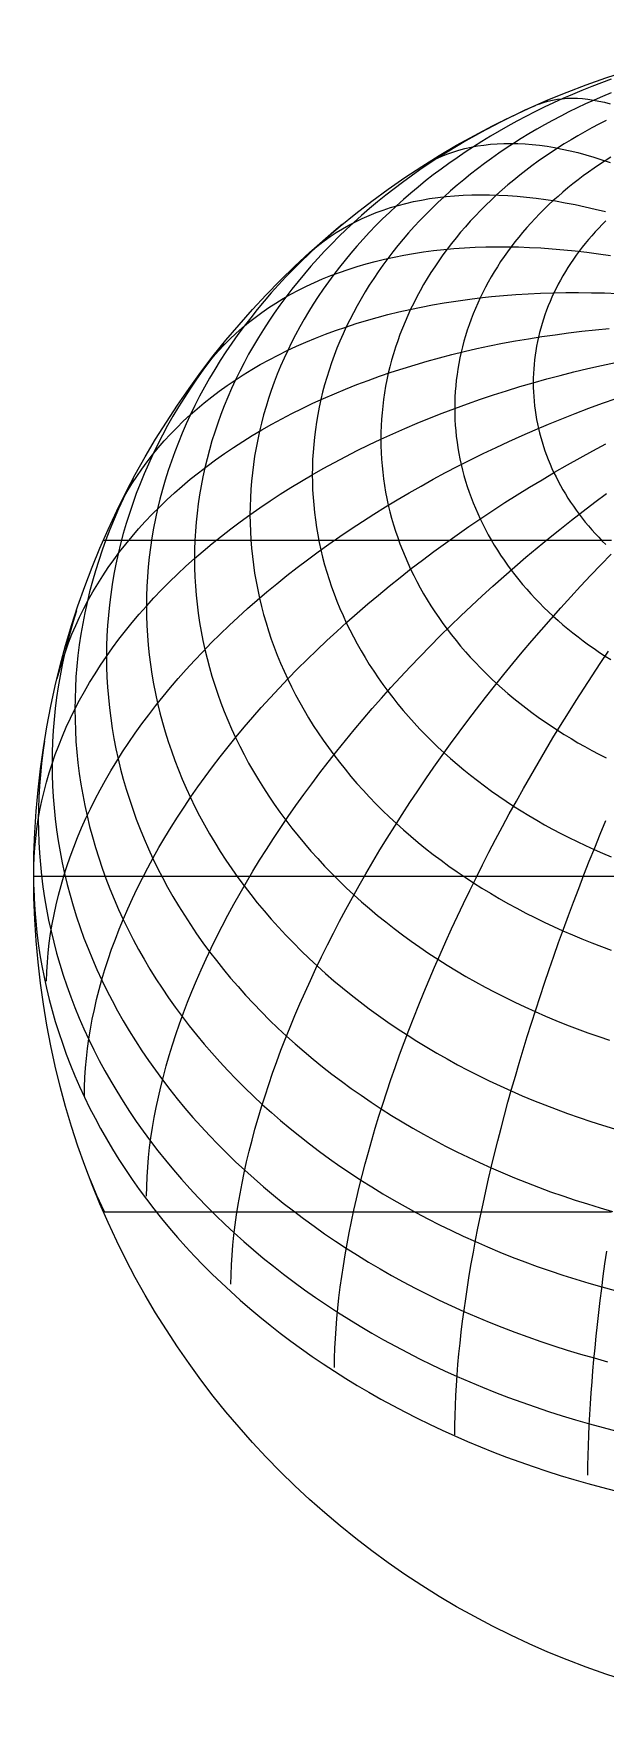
# Model space of a CAD drawing. Header units: millimetres. Extents: x -85 to 85, y -85 to 85.
# Drawn here: x -85 to -27.3, y -85 to 85 of the extents above; entities that cross this region are included whole.
import ezdxf

# ---------------------------------------------------------------- set-up
doc = ezdxf.new("R2010")
doc.units = ezdxf.units.MM
for name, color, linetype in [('CUT_OUTER', 1, 'Continuous'), ('ENGRAVE', 7, 'Continuous'), ('ENGRAVE_FINE', 8, 'Continuous')]:
    doc.layers.add(name, color=color, linetype=linetype)

msp = doc.modelspace()

# ---------------------------------------------------------------- linework, layer by layer
at = {"layer": 'CUT_OUTER'}
msp.add_circle((0, 0), 85, dxfattribs=at)
at = {"layer": 'ENGRAVE'}
for points in [[(-84.9871, 0), (-84.9482, 0), (-84.8835, 0), (-84.7929, 0), (-84.6765, 0), (-84.5344, 0), (-84.3664, 0), (-84.1728, 0), (-83.9535, 0), (-83.7087, 0), (-83.4383, 0), (-83.1425, 0), (-82.8215, 0), (-82.4751, 0), (-82.1037, 0), (-81.7072, 0), (-81.2859, 0), (-80.8398, 0), (-80.3691, 0), (-79.8739, 0), (-79.3543, 0), (-78.8106, 0), (-78.2429, 0), (-77.6514, 0), (-77.0362, 0), (-76.3975, 0), (-75.7356, 0), (-75.0505, 0), (-74.3427, 0), (-73.6122, 0), (-72.8592, 0), (-72.0841, 0), (-71.287, 0), (-70.4682, 0), (-69.6279, 0), (-68.7664, 0), (-67.884, 0), (-66.9809, 0), (-66.0574, 0), (-65.1138, 0), (-64.1503, 0), (-63.1673, 0), (-62.1651, 0), (-61.1439, 0), (-60.1041, 0), (-59.046, 0), (-57.9699, 0), (-56.8761, 0), (-55.765, 0), (-54.6369, 0), (-53.4922, 0), (-52.3312, 0), (-51.1543, 0), (-49.9617, 0), (-48.754, 0), (-47.5314, 0), (-46.2943, 0), (-45.0431, 0), (-43.7782, 0), (-42.5, 0), (-41.2088, 0), (-39.9051, 0), (-38.5892, 0), (-37.2615, 0), (-35.9226, 0), (-34.5726, 0), (-33.2121, 0), (-31.8416, 0), (-30.4613, 0), (-29.0717, 0), (-27.6733, 0), (-26.2664, 0)], [(-84.9871, -1.1386), (-84.9482, -2.2769), (-84.8835, -3.4144), (-84.7929, -4.551), (-84.6765, -5.6861), (-84.5344, -6.8195), (-84.3664, -7.9508), (-84.1728, -9.0798), (-83.9535, -10.2059), (-83.7087, -11.3289), (-83.4383, -12.4485), (-83.1425, -13.5643), (-82.8215, -14.676), (-82.4751, -15.7832), (-82.1037, -16.8855), (-81.7072, -17.9828), (-81.2859, -19.0745), (-80.8398, -20.1605), (-80.3691, -21.2403), (-79.8739, -22.3136), (-79.3543, -23.3802), (-78.8106, -24.4396), (-78.2429, -25.4916), (-77.6514, -26.5358), (-77.0362, -27.5719), (-76.3975, -28.5997), (-75.7356, -29.6187), (-75.0505, -30.6287), (-74.3427, -31.6293), (-73.6122, -32.6204), (-72.8592, -33.6015), (-72.0841, -34.5723), (-71.287, -35.5327), (-70.4682, -36.4822), (-69.6279, -37.4206), (-68.7664, -38.3475), (-67.884, -39.2629), (-66.9809, -40.1662), (-66.0574, -41.0573), (-65.1138, -41.9359), (-64.1503, -42.8018), (-63.1673, -43.6546), (-62.1651, -44.4941), (-61.1439, -45.32), (-60.1041, -46.1322), (-59.046, -46.9303), (-57.9699, -47.7141), (-56.8761, -48.4833), (-55.765, -49.2378), (-54.6369, -49.9773), (-53.4922, -50.7016), (-52.3312, -51.4104), (-51.1543, -52.1036), (-49.9617, -52.7809), (-48.754, -53.4421), (-47.5314, -54.087), (-46.2943, -54.7155), (-45.0431, -55.3273), (-43.7782, -55.9222), (-42.5, -56.5001), (-41.2088, -57.0608), (-39.9051, -57.6042), (-38.5892, -58.1299), (-37.2615, -58.638), (-35.9226, -59.1282), (-34.5726, -59.6004), (-33.2121, -60.0544), (-31.8416, -60.4902), (-30.4613, -60.9075), (-29.0717, -61.3062), (-27.6733, -61.6863), (-26.2664, -62.0476)]]:
    msp.add_lwpolyline(points, dxfattribs=at)
at = {"layer": 'ENGRAVE_FINE'}
for points in [[(-26.6957, 80.3986), (-27.6907, 80.0343), (-28.6774, 79.6567), (-29.6553, 79.266), (-30.6241, 78.8622), (-31.5837, 78.4456), (-32.5336, 78.0161), (-33.4736, 77.574), (-34.4034, 77.1193), (-35.3227, 76.6523), (-36.2313, 76.173), (-37.1288, 75.6816), (-38.015, 75.1783), (-38.8897, 74.6631), (-39.7525, 74.1364), (-40.6032, 73.5981), (-41.4415, 73.0486), (-42.2672, 72.4879), (-43.08, 71.9162), (-43.8797, 71.3337), (-44.666, 70.7407), (-45.4388, 70.1371), (-46.1976, 69.5233), (-46.9425, 68.8994), (-47.673, 68.2657), (-48.389, 67.6222), (-49.0902, 66.9693), (-49.7765, 66.3071), (-50.4477, 65.6358), (-51.1034, 64.9555), (-51.7436, 64.2667), (-52.3681, 63.5693), (-52.9766, 62.8637), (-53.5689, 62.15), (-54.145, 61.4285), (-54.7045, 60.6994), (-55.2474, 59.9629), (-55.7734, 59.2193), (-56.2825, 58.4687), (-56.7744, 57.7115), (-57.249, 56.9477), (-57.7062, 56.1777), (-58.1458, 55.4017), (-58.5677, 54.6199), (-58.9718, 53.8326), (-59.3579, 53.04), (-59.7259, 52.2424), (-60.0757, 51.4399), (-60.4072, 50.6329), (-60.7203, 49.8216), (-61.0149, 49.0062), (-61.291, 48.1869), (-61.5483, 47.3641), (-61.787, 46.538), (-62.0067, 45.7088), (-62.2077, 44.8768), (-62.3896, 44.0422), (-62.5526, 43.2053), (-62.6965, 42.3664), (-62.8213, 41.5257), (-62.9269, 40.6834), (-63.0134, 39.8398), (-63.0807, 38.9952), (-63.1288, 38.1498), (-63.1577, 37.3039), (-63.1673, 36.4578), (-63.1577, 35.6116), (-63.1288, 34.7657), (-63.0807, 33.9203), (-63.0134, 33.0757), (-62.9269, 32.2322), (-62.8213, 31.3899), (-62.6965, 30.5491), (-62.5526, 29.7102), (-62.3896, 28.8733), (-62.2077, 28.0387), (-62.0067, 27.2067), (-61.787, 26.3775), (-61.5483, 25.5514), (-61.291, 24.7286), (-61.0149, 23.9094), (-60.7203, 23.0939), (-60.4072, 22.2826), (-60.0757, 21.4756), (-59.7259, 20.6731), (-59.3579, 19.8755), (-58.9718, 19.0829), (-58.5677, 18.2956), (-58.1458, 17.5138), (-57.7062, 16.7378), (-57.249, 15.9678), (-56.7744, 15.2041), (-56.2825, 14.4468), (-55.7734, 13.6962), (-55.2474, 12.9526), (-54.7045, 12.2161), (-54.145, 11.487), (-53.5689, 10.7655), (-52.9766, 10.0519), (-52.3681, 9.3462), (-51.7436, 8.6489), (-51.1034, 7.96), (-50.4477, 7.2798), (-49.7765, 6.6084), (-49.0902, 5.9462), (-48.389, 5.2933), (-47.673, 4.6498), (-46.9425, 4.0161), (-46.1976, 3.3922), (-45.4388, 2.7784), (-44.666, 2.1749), (-43.8797, 1.5818), (-43.08, 0.9993), (-42.2672, 0.4276), (-41.4415, -0.1331), (-40.6032, -0.6826), (-39.7525, -1.2209), (-38.8897, -1.7476), (-38.015, -2.2627), (-37.1288, -2.7661), (-36.2313, -3.2575), (-35.3227, -3.7367), (-34.4034, -4.2038), (-33.4736, -4.6584), (-32.5336, -5.1006), (-31.5837, -5.53), (-30.6241, -5.9467), (-29.6553, -6.3505), (-28.6774, -6.7412), (-27.6907, -7.1188), (-26.6957, -7.4831)], [(-26.7017, 79.0352), (-27.5741, 78.6716), (-28.4381, 78.2964), (-29.2934, 77.9097), (-30.1397, 77.5116), (-30.9769, 77.1023), (-31.8047, 76.6817), (-32.6228, 76.2502), (-33.4309, 75.8077), (-34.2289, 75.3545), (-35.0164, 74.8907), (-35.7933, 74.4164), (-36.5593, 73.9318), (-37.3141, 73.437), (-38.0575, 72.9321), (-38.7894, 72.4174), (-39.5095, 71.8929), (-40.2175, 71.3589), (-40.9132, 70.8155), (-41.5965, 70.2628), (-42.2672, 69.7011), (-42.9249, 69.1304), (-43.5696, 68.5511), (-44.201, 67.9632), (-44.819, 67.3669), (-45.4233, 66.7624), (-46.0137, 66.15), (-46.5902, 65.5297), (-47.1524, 64.9018), (-47.7003, 64.2664), (-48.2337, 63.6239), (-48.7523, 62.9742), (-49.2561, 62.3177), (-49.745, 61.6546), (-50.2186, 60.985), (-50.677, 60.3092), (-51.1199, 59.6274), (-51.5473, 58.9397), (-51.9589, 58.2464), (-52.3547, 57.5477), (-52.7346, 56.8437), (-53.0984, 56.1349), (-53.4461, 55.4212), (-53.7774, 54.703), (-54.0924, 53.9805), (-54.3909, 53.2538), (-54.6728, 52.5233), (-54.9381, 51.7891), (-55.1866, 51.0514), (-55.4184, 50.3106), (-55.6332, 49.5667), (-55.8311, 48.8201), (-56.012, 48.071), (-56.1759, 47.3195), (-56.3226, 46.566), (-56.4522, 45.8106), (-56.5645, 45.0536), (-56.6597, 44.2952), (-56.7376, 43.5356), (-56.7982, 42.7752), (-56.8415, 42.014), (-56.8674, 41.2523), (-56.8761, 40.4904), (-56.8674, 39.7286), (-56.8415, 38.9669), (-56.7982, 38.2057), (-56.7376, 37.4453), (-56.6597, 36.6857), (-56.5645, 35.9273), (-56.4522, 35.1703), (-56.3226, 34.4149), (-56.1759, 33.6614), (-56.012, 32.9099), (-55.8311, 32.1608), (-55.6332, 31.4142), (-55.4184, 30.6703), (-55.1866, 29.9294), (-54.9381, 29.1918), (-54.6728, 28.4576), (-54.3909, 27.7271), (-54.0924, 27.0004), (-53.7774, 26.2779), (-53.4461, 25.5597), (-53.0984, 24.846), (-52.7346, 24.1372), (-52.3547, 23.4332), (-51.9589, 22.7345), (-51.5473, 22.0412), (-51.1199, 21.3535), (-50.677, 20.6717), (-50.2186, 19.9959), (-49.745, 19.3263), (-49.2561, 18.6632), (-48.7523, 18.0067), (-48.2337, 17.357), (-47.7003, 16.7145), (-47.1524, 16.0791), (-46.5902, 15.4512), (-46.0137, 14.8309), (-45.4233, 14.2185), (-44.819, 13.614), (-44.201, 13.0177), (-43.5696, 12.4298), (-42.9249, 11.8505), (-42.2672, 11.2798), (-41.5965, 10.7181), (-40.9132, 10.1654), (-40.2175, 9.622), (-39.5095, 9.088), (-38.7894, 8.5635), (-38.0575, 8.0488), (-37.3141, 7.5439), (-36.5593, 7.0491), (-35.7933, 6.5645), (-35.0164, 6.0902), (-34.2289, 5.6263), (-33.4309, 5.1732), (-32.6228, 4.7307), (-31.8047, 4.2992), (-30.9769, 3.8786), (-30.1397, 3.4693), (-29.2934, 3.0712), (-28.4381, 2.6845), (-27.5741, 2.3093), (-26.7017, 1.9457)], [(-33.9971, 77.8924), (-33.5468, 78.0495), (-33.0863, 78.1827), (-32.6157, 78.2922), (-32.1352, 78.3778), (-31.6449, 78.4396), (-31.1449, 78.4774), (-30.6355, 78.4914), (-30.1168, 78.4814), (-29.5888, 78.4476), (-29.0519, 78.3898), (-28.5061, 78.3082), (-27.9516, 78.2027), (-27.3886, 78.0734), (-26.8173, 77.9203)], [(-34.3832, 77.7352), (-35.4173, 77.2677), (-36.4407, 76.7864), (-37.4529, 76.2914), (-38.4537, 75.783), (-39.4428, 75.2612), (-40.4199, 74.7263), (-41.3847, 74.1783), (-42.3369, 73.6175), (-43.2761, 73.0441), (-44.2022, 72.4581), (-45.1148, 71.8599), (-46.0137, 71.2495), (-46.8986, 70.6271), (-47.7692, 69.993), (-48.6252, 69.3474), (-49.4664, 68.6903), (-50.2926, 68.0221), (-51.1034, 67.3429), (-51.8987, 66.653), (-52.6782, 65.9525), (-53.4416, 65.2417), (-54.1887, 64.5208), (-54.9193, 63.79), (-55.6332, 63.0495), (-56.3302, 62.2995), (-57.01, 61.5403), (-57.6724, 60.7722), (-58.3173, 59.9952), (-58.9443, 59.2098), (-59.5535, 58.4161), (-60.1445, 57.6143), (-60.7172, 56.8048), (-61.2714, 55.9877), (-61.8069, 55.1633), (-62.3236, 54.3318), (-62.8213, 53.4936), (-63.2998, 52.6488), (-63.7591, 51.7977), (-64.199, 50.9406), (-64.6193, 50.0778), (-65.02, 49.2094), (-65.4008, 48.3358), (-65.7617, 47.4573), (-66.1025, 46.574), (-66.4233, 45.6863), (-66.7238, 44.7945), (-67.004, 43.8988), (-67.2637, 42.9994), (-67.503, 42.0967), (-67.7217, 41.1909), (-67.9198, 40.2824), (-68.0972, 39.3713), (-68.2539, 38.458), (-68.3897, 37.5427), (-68.5048, 36.6258), (-68.5989, 35.7074), (-68.6722, 34.788), (-68.7246, 33.8677), (-68.756, 32.9468), (-68.7664, 32.0256), (-68.756, 31.1045), (-68.7246, 30.1836), (-68.6722, 29.2633), (-68.5989, 28.3438), (-68.5048, 27.4255), (-68.3897, 26.5085), (-68.2539, 25.5933), (-68.0972, 24.68), (-67.9198, 23.7689), (-67.7217, 22.8603), (-67.503, 21.9546), (-67.2637, 21.0519), (-67.004, 20.1525), (-66.7238, 19.2568), (-66.4233, 18.3649), (-66.1025, 17.4773), (-65.7617, 16.594), (-65.4008, 15.7155), (-65.02, 14.8419), (-64.6193, 13.9735), (-64.199, 13.1107), (-63.7591, 12.2536), (-63.2998, 11.4025), (-62.8213, 10.5577), (-62.3236, 9.7195), (-61.8069, 8.888), (-61.2714, 8.0636), (-60.7172, 7.2465), (-60.1445, 6.437), (-59.5535, 5.6352), (-58.9443, 4.8415), (-58.3173, 4.056), (-57.6724, 3.2791), (-57.01, 2.5109), (-56.3302, 1.7518), (-55.6332, 1.0018), (-54.9193, 0.2613), (-54.1887, -0.4695), (-53.4416, -1.1904), (-52.6782, -1.9013), (-51.8987, -2.6017), (-51.1034, -3.2917), (-50.2926, -3.9708), (-49.4664, -4.639), (-48.6252, -5.2961), (-47.7692, -5.9417), (-46.8986, -6.5758), (-46.0137, -7.1982), (-45.1148, -7.8086), (-44.2022, -8.4069), (-43.2761, -8.9928), (-42.3369, -9.5663), (-41.3847, -10.127), (-40.4199, -10.675), (-39.4428, -11.2099), (-38.4537, -11.7317), (-37.4529, -12.2401), (-36.4407, -12.7351), (-35.4173, -13.2164), (-34.3832, -13.6839), (-33.3386, -14.1376), (-32.2839, -14.5771), (-31.2193, -15.0025), (-30.1452, -15.4135), (-29.062, -15.8101), (-27.9698, -16.1921), (-26.8692, -16.5594)], [(-27.2111, 76.2405), (-27.9383, 75.8711), (-28.6569, 75.492), (-29.3668, 75.1033), (-30.0677, 74.7052), (-30.7595, 74.2978), (-31.4419, 73.8812), (-32.1148, 73.4554), (-32.7779, 73.0208), (-33.4309, 72.5773), (-34.0738, 72.1251), (-34.7063, 71.6644), (-35.3283, 71.1953), (-35.9395, 70.718), (-36.5397, 70.2325), (-37.1288, 69.739), (-37.7066, 69.2378), (-38.2729, 68.7288), (-38.8276, 68.2124), (-39.3704, 67.6886), (-39.9012, 67.1576), (-40.4199, 66.6196), (-40.9263, 66.0748), (-41.4202, 65.5232), (-41.9014, 64.9651), (-42.37, 64.4006), (-42.8256, 63.83), (-43.2681, 63.2533), (-43.6975, 62.6708), (-44.1136, 62.0826), (-44.5162, 61.4889), (-44.9053, 60.89), (-45.2807, 60.2859), (-45.6423, 59.6769), (-45.99, 59.0631), (-46.3237, 58.4448), (-46.6433, 57.822), (-46.9487, 57.1951), (-47.2398, 56.5643), (-47.5164, 55.9296), (-47.7787, 55.2912), (-48.0263, 54.6495), (-48.2593, 54.0046), (-48.4777, 53.3566), (-48.6812, 52.7058), (-48.87, 52.0524), (-49.0438, 51.3966), (-49.2027, 50.7385), (-49.3466, 50.0784), (-49.4755, 49.4165), (-49.5893, 48.7529), (-49.6881, 48.0879), (-49.7716, 47.4217), (-49.84, 46.7545), (-49.8933, 46.0865), (-49.9313, 45.4178), (-49.9541, 44.7488), (-49.9617, 44.0795), (-49.9541, 43.4103), (-49.9313, 42.7412), (-49.8933, 42.0726), (-49.84, 41.4045), (-49.7716, 40.7373), (-49.6881, 40.0711), (-49.5893, 39.4061), (-49.4755, 38.7426), (-49.3466, 38.0806), (-49.2027, 37.4205), (-49.0438, 36.7625), (-48.87, 36.1066), (-48.6812, 35.4532), (-48.4777, 34.8024), (-48.2593, 34.1544), (-48.0263, 33.5095), (-47.7787, 32.8678), (-47.5164, 32.2295), (-47.2398, 31.5948), (-46.9487, 30.9639), (-46.6433, 30.337), (-46.3237, 29.7143), (-45.99, 29.0959), (-45.6423, 28.4822), (-45.2807, 27.8731), (-44.9053, 27.2691), (-44.5162, 26.6701), (-44.1136, 26.0764), (-43.6975, 25.4883), (-43.2681, 24.9057), (-42.8256, 24.3291), (-42.37, 23.7584), (-41.9014, 23.1939), (-41.4202, 22.6358), (-40.9263, 22.0843), (-40.4199, 21.5394), (-39.9012, 21.0014), (-39.3704, 20.4704), (-38.8276, 19.9466), (-38.2729, 19.4302), (-37.7066, 18.9213), (-37.1288, 18.42), (-36.5397, 17.9265), (-35.9395, 17.4411), (-35.3283, 16.9637), (-34.7063, 16.4946), (-34.0738, 16.0339), (-33.4309, 15.5817), (-32.7779, 15.1382), (-32.1148, 14.7036), (-31.4419, 14.2779), (-30.7595, 13.8612), (-30.0677, 13.4538), (-29.3668, 13.0557), (-28.6569, 12.667), (-27.9383, 12.288), (-27.2111, 11.9186)], [(-45.5034, 71.7817), (-44.9686, 72.0799), (-44.4202, 72.3562), (-43.8582, 72.6104), (-43.2829, 72.8425), (-42.6944, 73.0524), (-42.0928, 73.24), (-41.4785, 73.4054), (-40.8515, 73.5484), (-40.2121, 73.6689), (-39.5604, 73.7671), (-38.8967, 73.8427), (-38.2211, 73.8959), (-37.5339, 73.9266), (-36.8353, 73.9347), (-36.1254, 73.9204), (-35.4045, 73.8835), (-34.6729, 73.8241), (-33.9307, 73.7422), (-33.1781, 73.6378), (-32.4154, 73.5111), (-31.6429, 73.3619), (-30.8607, 73.1904), (-30.0692, 72.9966), (-29.2684, 72.7805), (-28.4588, 72.5423), (-27.6405, 72.282), (-26.8137, 71.9996)], [(-26.7461, 72.5364), (-27.3185, 72.1743), (-27.8825, 71.8045), (-28.4381, 71.4273), (-28.9849, 71.0427), (-29.523, 70.6508), (-30.052, 70.2517), (-30.5719, 69.8456), (-31.0825, 69.4327), (-31.5837, 69.0129), (-32.0752, 68.5865), (-32.5569, 68.1536), (-33.0287, 67.7143), (-33.4905, 67.2687), (-33.942, 66.8171), (-34.3832, 66.3594), (-34.814, 65.8959), (-35.2341, 65.4267), (-35.6435, 64.952), (-36.042, 64.4718), (-36.4296, 63.9864), (-36.8061, 63.4958), (-37.1713, 63.0003), (-37.5253, 62.5), (-37.8678, 61.995), (-38.1987, 61.4855), (-38.5181, 60.9716), (-38.8257, 60.4535), (-39.1215, 59.9314), (-39.4053, 59.4054), (-39.6772, 58.8757), (-39.9369, 58.3425), (-40.1845, 57.8058), (-40.4199, 57.2659), (-40.643, 56.7229), (-40.8536, 56.177), (-41.0518, 55.6284), (-41.2376, 55.0772), (-41.4107, 54.5236), (-41.5713, 53.9678), (-41.7192, 53.4099), (-41.8543, 52.8501), (-41.9768, 52.2886), (-42.0864, 51.7255), (-42.1832, 51.1611), (-42.2672, 50.5954), (-42.3383, 50.0287), (-42.3965, 49.4611), (-42.4418, 48.8928), (-42.4741, 48.3241), (-42.4935, 47.7549), (-42.5, 47.1856), (-42.4935, 46.6163), (-42.4741, 46.0472), (-42.4418, 45.4784), (-42.3965, 44.9101), (-42.3383, 44.3426), (-42.2672, 43.7759), (-42.1832, 43.2102), (-42.0864, 42.6458), (-41.9768, 42.0827), (-41.8543, 41.5212), (-41.7192, 40.9614), (-41.5713, 40.4035), (-41.4107, 39.8476), (-41.2376, 39.294), (-41.0518, 38.7429), (-40.8536, 38.1942), (-40.643, 37.6484), (-40.4199, 37.1054), (-40.1845, 36.5655), (-39.9369, 36.0288), (-39.6772, 35.4955), (-39.4053, 34.9658), (-39.1215, 34.4398), (-38.8257, 33.9177), (-38.5181, 33.3997), (-38.1987, 32.8858), (-37.8678, 32.3763), (-37.5253, 31.8713), (-37.1713, 31.371), (-36.8061, 30.8754), (-36.4296, 30.3849), (-36.042, 29.8995), (-35.6435, 29.4193), (-35.2341, 28.9445), (-34.814, 28.4754), (-34.3832, 28.0119), (-33.942, 27.5542), (-33.4905, 27.1025), (-33.0287, 26.657), (-32.5569, 26.2177), (-32.0752, 25.7847), (-31.5837, 25.3583), (-31.0825, 24.9386), (-30.5719, 24.5256), (-30.052, 24.1195), (-29.523, 23.7205), (-28.9849, 23.3286), (-28.4381, 22.944), (-27.8825, 22.5667), (-27.3185, 22.197), (-26.7461, 21.8348)], [(-56.8239, 63.2011), (-56.2603, 63.6639), (-55.6797, 64.1074), (-55.082, 64.5313), (-54.4676, 64.9356), (-53.8366, 65.3201), (-53.1892, 65.6847), (-52.5256, 66.0292), (-51.846, 66.3537), (-51.1506, 66.658), (-50.4396, 66.9419), (-49.7133, 67.2055), (-48.9718, 67.4486), (-48.2154, 67.6711), (-47.4443, 67.873), (-46.6588, 68.0543), (-45.859, 68.2148), (-45.0453, 68.3546), (-44.2179, 68.4735), (-43.3769, 68.5716), (-42.5228, 68.6488), (-41.6557, 68.705), (-40.776, 68.7404), (-39.8838, 68.7548), (-38.9794, 68.7482), (-38.0632, 68.7207), (-37.1354, 68.6723), (-36.1963, 68.603), (-35.2462, 68.5128), (-34.2853, 68.4017), (-33.314, 68.2697), (-32.3325, 68.117), (-31.3412, 67.9435), (-30.3403, 67.7493), (-29.3302, 67.5345), (-28.3112, 67.2991), (-27.2835, 67.0432)], [(-53.8365, 65.7756), (-54.7045, 65.0486), (-55.5558, 64.3101), (-56.3902, 63.5602), (-57.2074, 62.7993), (-58.0072, 62.0276), (-58.7893, 61.2453), (-59.5535, 60.4526), (-60.2996, 59.6498), (-61.0272, 58.8371), (-61.7364, 58.0148), (-62.4267, 57.1832), (-63.0979, 56.3424), (-63.75, 55.4927), (-64.3826, 54.6344), (-64.9957, 53.7678), (-65.5889, 52.8932), (-66.1622, 52.0107), (-66.7153, 51.1206), (-67.2481, 50.2233), (-67.7603, 49.319), (-68.252, 48.408), (-68.7229, 47.4905), (-69.1728, 46.5668), (-69.6017, 45.6373), (-70.0093, 44.7021), (-70.3957, 43.7617), (-70.7605, 42.8162), (-71.1039, 41.8659), (-71.4256, 40.9113), (-71.7255, 39.9524), (-72.0036, 38.9897), (-72.2597, 38.0234), (-72.4938, 37.0538), (-72.7059, 36.0812), (-72.8958, 35.1059), (-73.0635, 34.1283), (-73.2089, 33.1485), (-73.332, 32.1669), (-73.4328, 31.1839), (-73.5113, 30.1996), (-73.5673, 29.2145), (-73.6009, 28.2287), (-73.6122, 27.2426), (-73.6009, 26.2566), (-73.5673, 25.2708), (-73.5113, 24.2856), (-73.4328, 23.3014), (-73.332, 22.3183), (-73.2089, 21.3368), (-73.0635, 20.357), (-72.8958, 19.3793), (-72.7059, 18.4041), (-72.4938, 17.4315), (-72.2597, 16.4619), (-72.0036, 15.4956), (-71.7255, 14.5329), (-71.4256, 13.574), (-71.1039, 12.6193), (-70.7605, 11.6691), (-70.3957, 10.7236), (-70.0093, 9.7831), (-69.6017, 8.848), (-69.1728, 7.9184), (-68.7229, 6.9948), (-68.252, 6.0773), (-67.7603, 5.1663), (-67.2481, 4.262), (-66.7153, 3.3646), (-66.1622, 2.4746), (-65.5889, 1.5921), (-64.9957, 0.7174), (-64.3826, -0.1492), (-63.75, -1.0074), (-63.0979, -1.8571), (-62.4267, -2.6979), (-61.7364, -3.5295), (-61.0272, -4.3518), (-60.2996, -5.1645), (-59.5535, -5.9673), (-58.7893, -6.76), (-58.0072, -7.5423), (-57.2074, -8.3141), (-56.3902, -9.075), (-55.5558, -9.8248), (-54.7045, -10.5633), (-53.8365, -11.2904), (-52.9522, -12.0057), (-52.0517, -12.709), (-51.1353, -13.4002), (-50.2034, -14.079), (-49.2561, -14.7452), (-48.2939, -15.3986), (-47.317, -16.039), (-46.3256, -16.6662), (-45.3202, -17.2801), (-44.3009, -17.8804), (-43.2681, -18.4669), (-42.2222, -19.0396), (-41.1634, -19.5981), (-40.0921, -20.1424), (-39.0085, -20.6722), (-37.9131, -21.1874), (-36.8061, -21.6879), (-35.6879, -22.1735), (-34.5588, -22.644), (-33.4192, -23.0994), (-32.2694, -23.5394), (-31.1098, -23.9639), (-29.9408, -24.3728), (-28.7626, -24.766), (-27.5756, -25.1434), (-26.3802, -25.5048)], [(-27.2436, 66.1118), (-27.6109, 65.7444), (-27.9698, 65.3721), (-28.3202, 64.9951), (-28.662, 64.6134), (-28.995, 64.2272), (-29.3192, 63.8366), (-29.6345, 63.4417), (-29.9408, 63.0427), (-30.2379, 62.6396), (-30.5258, 62.2326), (-30.8044, 61.8218), (-31.0737, 61.4073), (-31.3334, 60.9893), (-31.5837, 60.5679), (-31.8243, 60.1431), (-32.0552, 59.7153), (-32.2763, 59.2844), (-32.4876, 58.8506), (-32.689, 58.414), (-32.8805, 57.9748), (-33.062, 57.5331), (-33.2333, 57.089), (-33.3946, 56.6427), (-33.5457, 56.1944), (-33.6865, 55.744), (-33.8171, 55.2919), (-33.9374, 54.838), (-34.0474, 54.3827), (-34.147, 53.9259), (-34.2362, 53.4678), (-34.3149, 53.0087), (-34.3832, 52.5485), (-34.4411, 52.0875), (-34.4884, 51.6258), (-34.5252, 51.1635), (-34.5516, 50.7009), (-34.5673, 50.2379), (-34.5726, 49.7748), (-34.5673, 49.3117), (-34.5516, 48.8487), (-34.5252, 48.386), (-34.4884, 47.9237), (-34.4411, 47.462), (-34.3832, 47.001), (-34.3149, 46.5409), (-34.2362, 46.0817), (-34.147, 45.6237), (-34.0474, 45.1669), (-33.9374, 44.7115), (-33.8171, 44.2577), (-33.6865, 43.8055), (-33.5457, 43.3552), (-33.3946, 42.9068), (-33.2333, 42.4605), (-33.062, 42.0165), (-32.8805, 41.5748), (-32.689, 41.1356), (-32.4876, 40.699), (-32.2763, 40.2652), (-32.0552, 39.8343), (-31.8243, 39.4064), (-31.5837, 38.9817), (-31.3334, 38.5603), (-31.0737, 38.1422), (-30.8044, 37.7278), (-30.5258, 37.317), (-30.2379, 36.91), (-29.9408, 36.5069), (-29.6345, 36.1078), (-29.3192, 35.7129), (-28.995, 35.3223), (-28.662, 34.9361), (-28.3202, 34.5545), (-27.9698, 34.1774), (-27.6109, 33.8051), (-27.2436, 33.4377)], [(-67.4225, 51.7464), (-66.8966, 52.3809), (-66.3503, 52.9995), (-65.7838, 53.602), (-65.1972, 54.1881), (-64.5908, 54.7577), (-63.9647, 55.3107), (-63.3192, 55.8468), (-62.6543, 56.3659), (-61.9704, 56.8678), (-61.2676, 57.3524), (-60.5461, 57.8195), (-59.8062, 58.269), (-59.0481, 58.7008), (-58.2719, 59.1147), (-57.4781, 59.5105), (-56.6667, 59.8883), (-55.8381, 60.2478), (-54.9924, 60.5889), (-54.13, 60.9116), (-53.2511, 61.2158), (-52.356, 61.5013), (-51.445, 61.768), (-50.5182, 62.016), (-49.5761, 62.245), (-48.6189, 62.4551), (-47.6469, 62.6462), (-46.6603, 62.8182), (-45.6596, 62.971), (-44.6449, 63.1047), (-43.6166, 63.2192), (-42.5751, 63.3143), (-41.5206, 63.3902), (-40.4534, 63.4468), (-39.3739, 63.4841), (-38.2824, 63.502), (-37.1793, 63.5006), (-36.0648, 63.4799), (-34.9394, 63.4398), (-33.8033, 63.3804), (-32.6569, 63.3016), (-31.5006, 63.2036), (-30.3346, 63.0864), (-29.1594, 62.9499), (-27.9754, 62.7943), (-26.7828, 62.6195)], [(-76.4077, 37.2218), (-75.9899, 38.0123), (-75.5489, 38.7912), (-75.0849, 39.5583), (-74.598, 40.3134), (-74.0884, 41.0561), (-73.5563, 41.7864), (-73.0017, 42.5039), (-72.4249, 43.2085), (-71.826, 43.8999), (-71.2053, 44.578), (-70.5629, 45.2424), (-69.899, 45.8931), (-69.2137, 46.5298), (-68.5074, 47.1524), (-67.7803, 47.7605), (-67.0325, 48.3542), (-66.2642, 48.9331), (-65.4758, 49.4971), (-64.6675, 50.046), (-63.8394, 50.5796), (-62.9919, 51.0979), (-62.1252, 51.6006), (-61.2396, 52.0876), (-60.3353, 52.5587), (-59.4127, 53.0138), (-58.4719, 53.4527), (-57.5134, 53.8754), (-56.5373, 54.2817), (-55.544, 54.6714), (-54.5338, 55.0445), (-53.5069, 55.4008), (-52.4638, 55.7402), (-51.4047, 56.0627), (-50.3299, 56.368), (-49.2398, 56.6562), (-48.1347, 56.9272), (-47.015, 57.1808), (-45.8809, 57.417), (-44.7328, 57.6357), (-43.5711, 57.8368), (-42.3962, 58.0203), (-41.2083, 58.1862), (-40.0079, 58.3343), (-38.7953, 58.4647), (-37.5709, 58.5772), (-36.335, 58.6719), (-35.088, 58.7487), (-33.8304, 58.8077), (-32.5625, 58.8487), (-31.2846, 58.8718), (-29.9973, 58.877), (-28.7007, 58.8642), (-27.3955, 58.8335), (-26.0819, 58.7849)], [(-82.6198, 19.9411), (-82.3723, 20.8448), (-82.0998, 21.7422), (-81.8022, 22.6329), (-81.4798, 23.5168), (-81.1325, 24.3934), (-80.7605, 25.2627), (-80.3638, 26.1242), (-79.9428, 26.9778), (-79.4973, 27.8232), (-79.0277, 28.6601), (-78.534, 29.4883), (-78.0163, 30.3075), (-77.4749, 31.1174), (-76.9099, 31.9179), (-76.3214, 32.7086), (-75.7098, 33.4894), (-75.075, 34.26), (-74.4174, 35.0202), (-73.7371, 35.7697), (-73.0344, 36.5083), (-72.3094, 37.2357), (-71.5623, 37.9519), (-70.7935, 38.6564), (-70.0031, 39.3492), (-69.1914, 40.03), (-68.3587, 40.6986), (-67.5051, 41.3548), (-66.6309, 41.9985), (-65.7364, 42.6293), (-64.8219, 43.2471), (-63.8877, 43.8518), (-62.934, 44.4431), (-61.9611, 45.0209), (-60.9694, 45.5849), (-59.9591, 46.1351), (-58.9305, 46.6712), (-57.884, 47.1931), (-56.8198, 47.7006), (-55.7384, 48.1936), (-54.6399, 48.6719), (-53.5248, 49.1354), (-52.3934, 49.584), (-51.2461, 50.0174), (-50.0831, 50.4356), (-48.9049, 50.8384), (-47.7118, 51.2257), (-46.5041, 51.5974), (-45.2823, 51.9534), (-44.0467, 52.2936), (-42.7977, 52.6179), (-41.5356, 52.9261), (-40.2609, 53.2182), (-38.974, 53.4941), (-37.6751, 53.7537), (-36.3648, 53.997), (-35.0434, 54.2237), (-33.7113, 54.434), (-32.369, 54.6277), (-31.0168, 54.8047), (-29.6551, 54.9651), (-28.2844, 55.1087), (-26.9051, 55.2355)], [(-65.8521, 53.7446), (-66.5602, 52.8576), (-67.2481, 51.9614), (-67.9154, 51.056), (-68.5621, 50.1418), (-69.1879, 49.2192), (-69.7926, 48.2882), (-70.376, 47.3494), (-70.9381, 46.4028), (-71.4785, 45.4489), (-71.9971, 44.4879), (-72.4938, 43.52), (-72.9684, 42.5457), (-73.4208, 41.5651), (-73.8508, 40.5787), (-74.2584, 39.5866), (-74.6433, 38.5893), (-75.0055, 37.5869), (-75.3448, 36.5798), (-75.6612, 35.5683), (-75.9545, 34.5528), (-76.2247, 33.5334), (-76.4717, 32.5107), (-76.6953, 31.4847), (-76.8957, 30.4559), (-77.0726, 29.4246), (-77.226, 28.3911), (-77.3559, 27.3557), (-77.4622, 26.3187), (-77.5449, 25.2804), (-77.6041, 24.2412), (-77.6395, 23.2013), (-77.6514, 22.1612), (-77.6395, 21.121), (-77.6041, 20.0811), (-77.5449, 19.0419), (-77.4622, 18.0036), (-77.3559, 16.9666), (-77.226, 15.9312), (-77.0726, 14.8977), (-76.8957, 13.8664), (-76.6953, 12.8376), (-76.4717, 11.8117), (-76.2247, 10.7889), (-75.9545, 9.7695), (-75.6612, 8.754), (-75.3448, 7.7425), (-75.0055, 6.7354), (-74.6433, 5.7331), (-74.2584, 4.7357), (-73.8508, 3.7436), (-73.4208, 2.7572), (-72.9684, 1.7766), (-72.4938, 0.8023), (-71.9971, -0.1655), (-71.4785, -1.1266), (-70.9381, -2.0805), (-70.376, -3.0271), (-69.7926, -3.9659), (-69.1879, -4.8969), (-68.5621, -5.8195), (-67.9154, -6.7337), (-67.2481, -7.639), (-66.5602, -8.5353), (-65.8521, -9.4222), (-65.1239, -10.2995), (-64.3759, -11.167), (-63.6083, -12.0242), (-62.8213, -12.8711), (-62.0151, -13.7073), (-61.1901, -14.5325), (-60.3464, -15.3466), (-59.4844, -16.1492), (-58.6042, -16.9402), (-57.7062, -17.7193), (-56.7906, -18.4862), (-55.8577, -19.2408), (-54.9078, -19.9827), (-53.9412, -20.7118), (-52.9581, -21.4278), (-51.9589, -22.1306), (-50.9439, -22.8198), (-49.9133, -23.4954), (-48.8676, -24.157), (-47.807, -24.8046), (-46.7318, -25.4378), (-45.6423, -26.0566), (-44.539, -26.6606), (-43.4221, -27.2498), (-42.292, -27.8239), (-41.149, -28.3828), (-39.9934, -28.9263), (-38.8257, -29.4543), (-37.6461, -29.9665), (-36.4551, -30.4629), (-35.253, -30.9432), (-34.0401, -31.4073), (-32.8169, -31.8551), (-31.5837, -32.2865), (-30.3408, -32.7013), (-29.0887, -33.0994), (-27.8278, -33.4806), (-26.5583, -33.8449)], [(-84.9871, 0.9509), (-84.9482, 1.9015), (-84.8835, 2.8515), (-84.7929, 3.8007), (-84.6765, 4.7487), (-84.5344, 5.6953), (-84.3664, 6.6401), (-84.1728, 7.5829), (-83.9535, 8.5234), (-83.7087, 9.4613), (-83.4383, 10.3963), (-83.1425, 11.3281), (-82.8215, 12.2565), (-82.4751, 13.1812), (-82.1037, 14.1018), (-81.7072, 15.0182), (-81.2859, 15.93), (-80.8398, 16.8369), (-80.3691, 17.7387), (-79.8739, 18.6351), (-79.3543, 19.5258), (-78.8106, 20.4105), (-78.2429, 21.2891), (-77.6514, 22.1612), (-77.0362, 23.0265), (-76.3975, 23.8848), (-75.7356, 24.7358), (-75.0505, 25.5793), (-74.3427, 26.415), (-73.6122, 27.2426), (-72.8592, 28.062), (-72.0841, 28.8728), (-71.287, 29.6748), (-70.4682, 30.4678), (-69.6279, 31.2515), (-68.7664, 32.0256), (-67.884, 32.7901), (-66.9809, 33.5445), (-66.0574, 34.2887), (-65.1138, 35.0225), (-64.1503, 35.7456), (-63.1673, 36.4578), (-62.1651, 37.1589), (-61.1439, 37.8487), (-60.1041, 38.5269), (-59.046, 39.1934), (-57.9699, 39.848), (-56.8761, 40.4904), (-55.765, 41.1206), (-54.6369, 41.7381), (-53.4922, 42.343), (-52.3312, 42.935), (-51.1543, 43.5139), (-49.9617, 44.0795), (-48.754, 44.6317), (-47.5314, 45.1703), (-46.2943, 45.6952), (-45.0431, 46.2061), (-43.7782, 46.703), (-42.5, 47.1856), (-41.2088, 47.6539), (-39.9051, 48.1076), (-38.5892, 48.5467), (-37.2615, 48.971), (-35.9226, 49.3804), (-34.5726, 49.7748), (-33.2121, 50.154), (-31.8416, 50.5179), (-30.4613, 50.8664), (-29.0717, 51.1994), (-27.6733, 51.5168), (-26.2664, 51.8186)], [(-83.7015, -10.6163), (-83.6697, -9.6612), (-83.6124, -8.7033), (-83.5296, -7.7427), (-83.4214, -6.7797), (-83.2877, -5.8147), (-83.1287, -4.8479), (-82.9444, -3.8796), (-82.7348, -2.9101), (-82.5, -1.9398), (-82.24, -0.9688), (-81.955, 0.0024), (-81.6451, 0.9737), (-81.3103, 1.9446), (-80.9507, 2.9149), (-80.5665, 3.8844), (-80.1577, 4.8527), (-79.7245, 5.8195), (-79.267, 6.7845), (-78.7854, 7.7475), (-78.2797, 8.7081), (-77.7502, 9.666), (-77.1971, 10.621), (-76.6204, 11.5728), (-76.0204, 12.521), (-75.3972, 13.4654), (-74.7511, 14.4058), (-74.0822, 15.3417), (-73.3907, 16.273), (-72.6769, 17.1993), (-71.9409, 18.1204), (-71.183, 19.0359), (-70.4035, 19.9457), (-69.6025, 20.8493), (-68.7803, 21.7467), (-67.9371, 22.6374), (-67.0732, 23.5212), (-66.189, 24.3978), (-65.2845, 25.267), (-64.3602, 26.1285), (-63.4162, 26.9821), (-62.453, 27.8274), (-61.4707, 28.6643), (-60.4697, 29.4924), (-59.4503, 30.3115), (-58.4127, 31.1214), (-57.3574, 31.9219), (-56.2846, 32.7126), (-55.1947, 33.4933), (-54.0879, 34.2638), (-52.9647, 35.0239), (-51.8253, 35.7734), (-50.6702, 36.5119), (-49.4996, 37.2393), (-48.3139, 37.9554), (-47.1135, 38.6599), (-45.8988, 39.3526), (-44.6701, 40.0334), (-43.4278, 40.7019), (-42.1722, 41.3581), (-40.9038, 42.0016), (-39.623, 42.6324), (-38.33, 43.2502), (-37.0254, 43.8548), (-35.7096, 44.446), (-34.3828, 45.0237), (-33.0456, 45.5877), (-31.6983, 46.1378), (-30.3413, 46.6738), (-28.9751, 47.1957), (-27.6001, 47.7031), (-26.2167, 48.196)], [(-79.8738, -22.2577), (-79.8602, -21.303), (-79.8223, -20.3419), (-79.7601, -19.3745), (-79.6735, -18.4012), (-79.5627, -17.4223), (-79.4277, -16.4382), (-79.2685, -15.449), (-79.0851, -14.4551), (-78.8776, -13.4568), (-78.6461, -12.4543), (-78.3907, -11.4482), (-78.1114, -10.4385), (-77.8082, -9.4256), (-77.4814, -8.4099), (-77.131, -7.3916), (-76.7571, -6.371), (-76.3598, -5.3485), (-75.9392, -4.3244), (-75.4955, -3.299), (-75.0288, -2.2725), (-74.5393, -1.2454), (-74.027, -0.2179), (-73.4922, 0.8097), (-72.935, 1.837), (-72.3556, 2.8638), (-71.7542, 3.8897), (-71.1309, 4.9144), (-70.4859, 5.9376), (-69.8195, 6.959), (-69.1318, 7.9783), (-68.423, 8.9952), (-67.6934, 10.0093), (-66.9432, 11.0204), (-66.1726, 12.0281), (-65.3818, 13.0321), (-64.5711, 14.0322), (-63.7408, 15.028), (-62.891, 16.0192), (-62.022, 17.0056), (-61.1342, 17.9867), (-60.2278, 18.9624), (-59.303, 19.9323), (-58.3601, 20.8962), (-57.3995, 21.8537), (-56.4214, 22.8045), (-55.4261, 23.7484), (-54.4139, 24.685), (-53.3851, 25.6141), (-52.3401, 26.5354), (-51.2791, 27.4487), (-50.2025, 28.3535), (-49.1107, 29.2498), (-48.0038, 30.1371), (-46.8824, 31.0152), (-45.7466, 31.8839), (-44.5969, 32.7429), (-43.4337, 33.5919), (-42.2572, 34.4307), (-41.0678, 35.259), (-39.8659, 36.0766), (-38.6519, 36.8831), (-37.4261, 37.6785), (-36.1889, 38.4623), (-34.9407, 39.2344), (-33.6819, 39.9946), (-32.4127, 40.7426), (-31.1338, 41.4782), (-29.8453, 42.2012), (-28.5477, 42.9113), (-27.2414, 43.6083)], [(-74.9534, 40.0803), (-75.4705, 39.0728), (-75.9646, 38.0584), (-76.4355, 37.0376), (-76.8832, 36.0106), (-77.3075, 34.9778), (-77.7082, 33.9395), (-78.0853, 32.896), (-78.4385, 31.8476), (-78.7679, 30.7946), (-79.0733, 29.7373), (-79.3545, 28.6761), (-79.6117, 27.6113), (-79.8445, 26.5433), (-80.0531, 25.4722), (-80.2372, 24.3986), (-80.397, 23.3226), (-80.5322, 22.2447), (-80.6429, 21.1651), (-80.729, 20.0842), (-80.7906, 19.0023), (-80.8275, 17.9198), (-80.8398, 16.8369), (-80.8275, 15.754), (-80.7906, 14.6714), (-80.729, 13.5896), (-80.6429, 12.5087), (-80.5322, 11.4291), (-80.397, 10.3511), (-80.2372, 9.2752), (-80.0531, 8.2015), (-79.8445, 7.1305), (-79.6117, 6.0624), (-79.3545, 4.9976), (-79.0733, 3.9364), (-78.7679, 2.8792), (-78.4385, 1.8262), (-78.0853, 0.7778), (-77.7082, -0.2658), (-77.3075, -1.3041), (-76.8832, -2.3369), (-76.4355, -3.3639), (-75.9646, -4.3847), (-75.4705, -5.399), (-74.9534, -6.4066), (-74.4134, -7.4071), (-73.8508, -8.4002), (-73.2657, -9.3856), (-72.6583, -10.363), (-72.0288, -11.3322), (-71.3773, -12.2927), (-70.7041, -13.2444), (-70.0093, -14.1869), (-69.2932, -15.12), (-68.556, -16.0434), (-67.798, -16.9567), (-67.0192, -17.8597), (-66.2201, -18.7522), (-65.4008, -19.6338), (-64.5615, -20.5043), (-63.7026, -21.3635), (-62.8243, -22.211), (-61.9269, -23.0466), (-61.0106, -23.87), (-60.0757, -24.6811), (-59.1225, -25.4795), (-58.1513, -26.265), (-57.1624, -27.0374), (-56.156, -27.7965), (-55.1326, -28.5419), (-54.0924, -29.2735), (-53.0357, -29.9911), (-51.9628, -30.6944), (-50.8741, -31.3832), (-49.77, -32.0573), (-48.6506, -32.7166), (-47.5164, -33.3607), (-46.3678, -33.9896), (-45.205, -34.6029), (-44.0285, -35.2007), (-42.8386, -35.7825), (-41.6356, -36.3483), (-40.4199, -36.898), (-39.1919, -37.4312), (-37.952, -37.9479), (-36.7005, -38.448), (-35.4378, -38.9312), (-34.1644, -39.3974), (-32.8805, -39.8465), (-31.5866, -40.2783), (-30.2831, -40.6927), (-28.9704, -41.0896), (-27.6488, -41.4688), (-26.3189, -41.8303)], [(-73.6109, -32.3003), (-73.5921, -31.3412), (-73.551, -30.3725), (-73.4874, -29.3945), (-73.4015, -28.4076), (-73.2932, -27.4121), (-73.1625, -26.4082), (-73.0096, -25.3962), (-72.8344, -24.3766), (-72.6371, -23.3495), (-72.4176, -22.3153), (-72.1761, -21.2742), (-71.9126, -20.2267), (-71.6271, -19.1731), (-71.3199, -18.1136), (-70.9909, -17.0486), (-70.6403, -15.9784), (-70.2682, -14.9033), (-69.8747, -13.8237), (-69.4599, -12.7399), (-69.024, -11.6522), (-68.567, -10.5609), (-68.0891, -9.4665), (-67.5905, -8.3691), (-67.0713, -7.2692), (-66.5317, -6.1671), (-65.9718, -5.0631), (-65.3918, -3.9576), (-64.7919, -2.8508), (-64.1723, -1.7432), (-63.5331, -0.6351), (-62.8745, 0.4733), (-62.1968, 1.5815), (-61.5002, 2.6892), (-60.7848, 3.7961), (-60.0509, 4.9018), (-59.2987, 6.006), (-58.5285, 7.1085), (-57.7404, 8.2087), (-56.9347, 9.3065), (-56.1117, 10.4014), (-55.2716, 11.4931), (-54.4147, 12.5813), (-53.5412, 13.6658), (-52.6514, 14.746), (-51.7455, 15.8218), (-50.8239, 16.8927), (-49.8868, 17.9585), (-48.9345, 19.0188), (-47.9673, 20.0733), (-46.9855, 21.1217), (-45.9894, 22.1637), (-44.9792, 23.1989), (-43.9554, 24.2271), (-42.9182, 25.2479), (-41.8679, 26.261), (-40.8048, 27.2661), (-39.7293, 28.2628), (-38.6417, 29.251), (-37.5424, 30.2303), (-36.4316, 31.2003), (-35.3097, 32.1609), (-34.1771, 33.1117), (-33.034, 34.0523), (-31.8809, 34.9826), (-30.7181, 35.9023), (-29.5459, 36.811), (-28.3647, 37.7085), (-27.1749, 38.5945)], [(-77.9382, 33.8937), (-77.9026, 33.8937), (-77.8433, 33.8937), (-77.7602, 33.8937), (-77.6535, 33.8937), (-77.5231, 33.8937), (-77.3691, 33.8937), (-77.1915, 33.8937), (-76.9904, 33.8937), (-76.7659, 33.8937), (-76.5179, 33.8937), (-76.2467, 33.8937), (-75.9523, 33.8937), (-75.6347, 33.8937), (-75.294, 33.8937), (-74.9305, 33.8937), (-74.5441, 33.8937), (-74.135, 33.8937), (-73.7033, 33.8937), (-73.2491, 33.8937), (-72.7727, 33.8937), (-72.2741, 33.8937), (-71.7535, 33.8937), (-71.211, 33.8937), (-70.6468, 33.8937), (-70.0611, 33.8937), (-69.4541, 33.8937), (-68.8259, 33.8937), (-68.1767, 33.8937), (-67.5068, 33.8937), (-66.8163, 33.8937), (-66.1054, 33.8937), (-65.3745, 33.8937), (-64.6236, 33.8937), (-63.853, 33.8937), (-63.063, 33.8937), (-62.2537, 33.8937), (-61.4255, 33.8937), (-60.5786, 33.8937), (-59.7132, 33.8937), (-58.8297, 33.8937), (-57.9282, 33.8937), (-57.0091, 33.8937), (-56.0726, 33.8937), (-55.119, 33.8937), (-54.1487, 33.8937), (-53.1618, 33.8937), (-52.1588, 33.8937), (-51.1399, 33.8937), (-50.1054, 33.8937), (-49.0556, 33.8937), (-47.9909, 33.8937), (-46.9115, 33.8937), (-45.8179, 33.8937), (-44.7103, 33.8937), (-43.5891, 33.8937), (-42.4547, 33.8937), (-41.3073, 33.8937), (-40.1473, 33.8937), (-38.9751, 33.8937), (-37.791, 33.8937), (-36.5954, 33.8937), (-35.3886, 33.8937), (-34.1711, 33.8937), (-32.9431, 33.8937), (-31.7052, 33.8937), (-30.4575, 33.8937), (-29.2006, 33.8937), (-27.9348, 33.8937), (-26.6605, 33.8937)], [(-65.1079, -41.1978), (-65.0826, -40.2308), (-65.0376, -39.2516), (-64.9727, -38.2605), (-64.888, -37.2576), (-64.7836, -36.2435), (-64.6595, -35.2183), (-64.5156, -34.1823), (-64.3521, -33.136), (-64.169, -32.0795), (-63.9663, -31.0133), (-63.7442, -29.9377), (-63.5026, -28.8529), (-63.2417, -27.7593), (-62.9616, -26.6573), (-62.6622, -25.5472), (-62.3438, -24.4292), (-62.0064, -23.3039), (-61.6501, -22.1714), (-61.275, -21.0322), (-60.8812, -19.8866), (-60.4689, -18.7349), (-60.0382, -17.5775), (-59.5892, -16.4147), (-59.122, -15.247), (-58.6369, -14.0746), (-58.1338, -12.8979), (-57.6131, -11.7173), (-57.0748, -10.5332), (-56.5191, -9.3458), (-55.9463, -8.1556), (-55.3563, -6.9628), (-54.7495, -5.768), (-54.1261, -4.5714), (-53.4861, -3.3734), (-52.8299, -2.1744), (-52.1575, -0.9747), (-51.4693, 0.2252), (-50.7654, 1.4251), (-50.046, 2.6246), (-49.3114, 3.8233), (-48.5618, 5.0208), (-47.7973, 6.2167), (-47.0183, 7.4108), (-46.225, 8.6026), (-45.4176, 9.7918), (-44.5964, 10.9781), (-43.7616, 12.1609), (-42.9135, 13.3401), (-42.0523, 14.5152), (-41.1782, 15.6859), (-40.2917, 16.8518), (-39.3928, 18.0126), (-38.482, 19.1679), (-37.5594, 20.3173), (-36.6254, 21.4606), (-35.6803, 22.5973), (-34.7243, 23.7272), (-33.7577, 24.8498), (-32.7808, 25.9648), (-31.7939, 27.0719), (-30.7973, 28.1708), (-29.7914, 29.2611), (-28.7764, 30.3425), (-27.7526, 31.4147), (-26.7204, 32.4773)], [(-80.6729, 26.7664), (-81.0116, 25.6834), (-81.3257, 24.596), (-81.615, 23.5046), (-81.8794, 22.4095), (-82.1189, 21.311), (-82.3334, 20.2095), (-82.5228, 19.1052), (-82.6871, 17.9986), (-82.8262, 16.89), (-82.94, 15.7796), (-83.0286, 14.6679), (-83.0919, 13.5552), (-83.1299, 12.4419), (-83.1425, 11.3281), (-83.1299, 10.2144), (-83.0919, 9.101), (-83.0286, 7.9883), (-82.94, 6.8766), (-82.8262, 5.7663), (-82.6871, 4.6576), (-82.5228, 3.551), (-82.3334, 2.4468), (-82.1189, 1.3452), (-81.8794, 0.2468), (-81.615, -0.8484), (-81.3257, -1.9398), (-81.0116, -3.0271), (-80.6729, -4.1101), (-80.3095, -5.1884), (-79.9217, -6.2617), (-79.5096, -7.3296), (-79.0733, -8.3918), (-78.6128, -9.448), (-78.1284, -10.4979), (-77.6203, -11.5412), (-77.0884, -12.5774), (-76.5331, -13.6064), (-75.9545, -14.6278), (-75.3527, -15.6413), (-74.728, -16.6466), (-74.0806, -17.6433), (-73.4105, -18.6312), (-72.7181, -19.61), (-72.0036, -20.5794), (-71.2671, -21.5391), (-70.5089, -22.4887), (-69.7292, -23.4281), (-68.9283, -24.3568), (-68.1064, -25.2747), (-67.2637, -26.1814), (-66.4006, -27.0767), (-65.5172, -27.9604), (-64.6139, -28.832), (-63.6909, -29.6914), (-62.7485, -30.5383), (-61.787, -31.3725), (-60.8066, -32.1937), (-59.8077, -33.0016), (-58.7907, -33.796), (-57.7557, -34.5766), (-56.7031, -35.3433), (-55.6332, -36.0957), (-54.5464, -36.8337), (-53.443, -37.5571), (-52.3233, -38.2655), (-51.1877, -38.9588), (-50.0364, -39.6369), (-48.87, -40.2994), (-47.6886, -40.9461), (-46.4927, -41.577), (-45.2827, -42.1917), (-44.0588, -42.7901), (-42.8216, -43.3721), (-41.5713, -43.9374), (-40.3083, -44.4858), (-39.0331, -45.0172), (-37.7459, -45.5315), (-36.4473, -46.0285), (-35.1376, -46.508), (-33.8171, -46.9699), (-32.4864, -47.414), (-31.1457, -47.8402), (-29.7956, -48.2484), (-28.4364, -48.6384), (-27.0686, -49.0102)], [(-54.6357, -49.6046), (-54.6209, -48.6402), (-54.5894, -47.6611), (-54.5413, -46.6673), (-54.4766, -45.6594), (-54.3953, -44.6376), (-54.2974, -43.6021), (-54.183, -42.5534), (-54.0521, -41.4917), (-53.9047, -40.4174), (-53.7409, -39.3308), (-53.5608, -38.2322), (-53.3643, -37.1219), (-53.1516, -36.0004), (-52.9226, -34.8678), (-52.6776, -33.7247), (-52.4165, -32.5713), (-52.1394, -31.4079), (-51.8465, -30.235), (-51.5378, -29.0529), (-51.2133, -27.8619), (-50.8733, -26.6625), (-50.5178, -25.4549), (-50.1468, -24.2396), (-49.7606, -23.0168), (-49.3593, -21.7871), (-48.9429, -20.5507), (-48.5116, -19.3081), (-48.0655, -18.0596), (-47.6048, -16.8056), (-47.1296, -15.5465), (-46.64, -14.2826), (-46.1363, -13.0144), (-45.6184, -11.7422), (-45.0867, -10.4665), (-44.5412, -9.1875), (-43.9822, -7.9058), (-43.4098, -6.6216), (-42.8241, -5.3355), (-42.2254, -4.0477), (-41.6139, -2.7587), (-40.9897, -1.4688), (-40.3529, -0.1785), (-39.7039, 1.1119), (-39.0428, 2.4019), (-38.3698, 3.6912), (-37.6851, 4.9794), (-36.989, 6.266), (-36.2815, 7.5508), (-35.5631, 8.8332), (-34.8337, 10.113), (-34.0938, 11.3897), (-33.3435, 12.6629), (-32.583, 13.9322), (-31.8126, 15.1973), (-31.0326, 16.4578), (-30.243, 17.7133), (-29.4443, 18.9633), (-28.6366, 20.2076), (-27.8201, 21.4457), (-26.9952, 22.6773)], [(-83.9043, 13.6026), (-84.0713, 12.4774), (-84.2127, 11.3502), (-84.3284, 10.2213), (-84.4185, 9.091), (-84.4829, 7.9597), (-84.5215, 6.8276), (-84.5344, 5.6953), (-84.5215, 4.5629), (-84.4829, 3.4309), (-84.4185, 2.2995), (-84.3284, 1.1692), (-84.2127, 0.0403), (-84.0713, -1.0869), (-83.9043, -2.212), (-83.7117, -3.3348), (-83.4936, -4.4547), (-83.2501, -5.5716), (-82.9812, -6.6851), (-82.6871, -7.7947), (-82.3678, -8.9003), (-82.0233, -10.0014), (-81.6539, -11.0978), (-81.2596, -12.189), (-80.8406, -13.2748), (-80.397, -14.3548), (-79.9288, -15.4287), (-79.4363, -16.4962), (-78.9196, -17.5569), (-78.3789, -18.6105), (-77.8143, -19.6567), (-77.226, -20.6952), (-76.6141, -21.7256), (-75.979, -22.7477), (-75.3207, -23.7612), (-74.6394, -24.7656), (-73.9354, -25.7608), (-73.2089, -26.7464), (-72.4601, -27.7221), (-71.6892, -28.6877), (-70.8965, -29.6427), (-70.0822, -30.587), (-69.2465, -31.5203), (-68.3897, -32.4422), (-67.5121, -33.3525), (-66.614, -34.2509), (-65.6955, -35.1372), (-64.7571, -36.011), (-63.7989, -36.872), (-62.8213, -37.7202), (-61.8245, -38.5551), (-60.8089, -39.3765), (-59.7748, -40.1842), (-58.7225, -40.9779), (-57.6523, -41.7574), (-56.5645, -42.5225), (-55.4595, -43.2728), (-54.3376, -44.0083), (-53.1992, -44.7286), (-52.0445, -45.4335), (-50.874, -46.1229), (-49.6881, -46.7965), (-48.4869, -47.4541), (-47.271, -48.0955), (-46.0407, -48.7205), (-44.7964, -49.3289), (-43.5384, -49.9206), (-42.2672, -50.4954), (-40.9831, -51.053), (-39.6865, -51.5933), (-38.3778, -52.1162), (-37.0574, -52.6215), (-35.7258, -53.109), (-34.3832, -53.5786), (-33.0302, -54.0302), (-31.6671, -54.4635), (-30.2944, -54.8786), (-28.9125, -55.2751), (-27.5217, -55.6532), (-26.1226, -56.0125)], [(-42.4999, -56.3826), (-42.4918, -55.4209), (-42.4708, -54.4425), (-42.4369, -53.4474), (-42.39, -52.436), (-42.3302, -51.4087), (-42.2575, -50.3657), (-42.1719, -49.3074), (-42.0735, -48.234), (-41.9623, -47.146), (-41.8383, -46.0436), (-41.7016, -44.9272), (-41.5521, -43.797), (-41.39, -42.6536), (-41.2153, -41.4971), (-41.028, -40.328), (-40.8283, -39.1467), (-40.6161, -37.9534), (-40.3915, -36.7485), (-40.1546, -35.5325), (-39.9055, -34.3056), (-39.6442, -33.0683), (-39.3709, -31.8209), (-39.0856, -30.5638), (-38.7883, -29.2974), (-38.4793, -28.0221), (-38.1585, -26.7382), (-37.8261, -25.4462), (-37.4822, -24.1464), (-37.1268, -22.8393), (-36.7602, -21.5253), (-36.3823, -20.2046), (-35.9934, -18.8778), (-35.5935, -17.5453), (-35.1828, -16.2074), (-34.7613, -14.8646), (-34.3293, -13.5173), (-33.8868, -12.1658), (-33.434, -10.8107), (-32.971, -9.4522), (-32.4979, -8.0909), (-32.015, -6.7271), (-31.5223, -5.3612), (-31.02, -3.9937), (-30.5082, -2.625), (-29.9872, -1.2555), (-29.457, 0.1143), (-28.9179, 1.4842), (-28.3699, 2.8536), (-27.8133, 4.2221), (-27.2482, 5.5893)], [(-77.8607, -33.8937), (-78.6116, -32.2467), (-79.3013, -30.5855)], [(-77.9382, -33.8937), (-77.9026, -33.8937), (-77.8433, -33.8937), (-77.7602, -33.8937), (-77.6535, -33.8937), (-77.5231, -33.8937), (-77.3691, -33.8937), (-77.1915, -33.8937), (-76.9904, -33.8937), (-76.7659, -33.8937), (-76.5179, -33.8937), (-76.2467, -33.8937), (-75.9523, -33.8937), (-75.6347, -33.8937), (-75.294, -33.8937), (-74.9305, -33.8937), (-74.5441, -33.8937), (-74.135, -33.8937), (-73.7033, -33.8937), (-73.2491, -33.8937), (-72.7727, -33.8937), (-72.2741, -33.8937), (-71.7535, -33.8937), (-71.211, -33.8937), (-70.6468, -33.8937), (-70.0611, -33.8937), (-69.4541, -33.8937), (-68.8259, -33.8937), (-68.1767, -33.8937), (-67.5068, -33.8937), (-66.8163, -33.8937), (-66.1054, -33.8937), (-65.3745, -33.8937), (-64.6236, -33.8937), (-63.853, -33.8937), (-63.063, -33.8937), (-62.2537, -33.8937), (-61.4255, -33.8937), (-60.5786, -33.8937), (-59.7132, -33.8937), (-58.8297, -33.8937), (-57.9282, -33.8937), (-57.0091, -33.8937), (-56.0726, -33.8937), (-55.119, -33.8937), (-54.1487, -33.8937), (-53.1618, -33.8937), (-52.1588, -33.8937), (-51.1399, -33.8937), (-50.1054, -33.8937), (-49.0556, -33.8937), (-47.9909, -33.8937), (-46.9115, -33.8937), (-45.8179, -33.8937), (-44.7103, -33.8937), (-43.5891, -33.8937), (-42.4547, -33.8937), (-41.3073, -33.8937), (-40.1473, -33.8937), (-38.9751, -33.8937), (-37.791, -33.8937), (-36.5954, -33.8937), (-35.3886, -33.8937), (-34.1711, -33.8937), (-32.9431, -33.8937), (-31.7052, -33.8937), (-30.4575, -33.8937), (-29.2006, -33.8937), (-27.9348, -33.8937), (-26.6605, -33.8937)], [(-29.0683, -60.4661), (-29.0561, -59.4897), (-29.0351, -58.4952), (-29.0052, -57.483), (-28.9665, -56.4531), (-28.919, -55.4061), (-28.8626, -54.3423), (-28.7975, -53.2618), (-28.7236, -52.1652), (-28.6409, -51.0526), (-28.5495, -49.9245), (-28.4494, -48.7812), (-28.3407, -47.6231), (-28.2233, -46.4504), (-28.0973, -45.2636), (-27.9628, -44.063), (-27.8197, -42.849), (-27.6682, -41.6219), (-27.5083, -40.3821), (-27.3399, -39.1301), (-27.1633, -37.8661)]]:
    msp.add_lwpolyline(points, dxfattribs=at)

doc.saveas('drawing.dxf')
